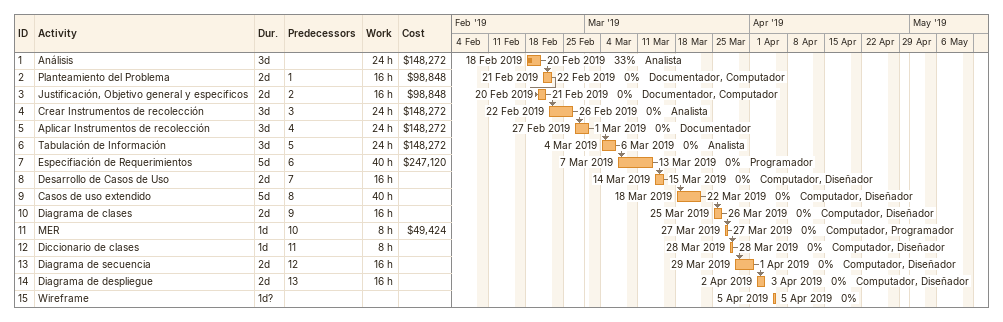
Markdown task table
| ID | Task | Duration | Start | Finish | Predecessors | Resources | % complete | Work (h) | Cost ($) |
|---|---|---|---|---|---|---|---|---|---|
| 1 | Análisis | 3d | 2019-02-18 | 2019-02-20 |  | Analista | 33 | 24 | 148272 |
| 2 | Planteamiento del Problema | 2d | 2019-02-21 | 2019-02-22 | 1 | Documentador, Computador | 0 | 16 | 98848 |
| 3 | Justificación, Objetivo general y especificos | 2d | 2019-02-20 | 2019-02-21 | 2 | Documentador, Computador | 0 | 16 | 98848 |
| 4 | Crear Instrumentos de recolección | 3d | 2019-02-22 | 2019-02-26 | 3 | Analista | 0 | 24 | 148272 |
| 5 | Aplicar Instrumentos de recolección | 3d | 2019-02-27 | 2019-03-01 | 4 | Documentador | 0 | 24 | 148272 |
| 6 | Tabulación de Información | 3d | 2019-03-04 | 2019-03-06 | 5 | Analista | 0 | 24 | 148272 |
| 7 | Especifiación de Requerimientos | 5d | 2019-03-07 | 2019-03-13 | 6 | Programador | 0 | 40 | 247120 |
| 8 | Desarrollo de Casos de Uso | 2d | 2019-03-14 | 2019-03-15 | 7 | Computador, Diseñador | 0 | 16 |  |
| 9 | Casos de uso extendido | 5d | 2019-03-18 | 2019-03-22 | 8 | Computador, Diseñador | 0 | 40 |  |
| 10 | Diagrama de clases | 2d | 2019-03-25 | 2019-03-26 | 9 | Computador, Diseñador | 0 | 16 |  |
| 11 | MER | 1d | 2019-03-27 | 2019-03-27 | 10 | Computador, Programador | 0 | 8 | 49424 |
| 12 | Diccionario de clases | 1d | 2019-03-28 | 2019-03-28 | 11 | Computador, Diseñador | 0 | 8 |  |
| 13 | Diagrama de secuencia | 2d | 2019-03-29 | 2019-04-01 | 12 | Computador, Diseñador | 0 | 16 |  |
| 14 | Diagrama de despliegue | 2d | 2019-04-02 | 2019-04-03 | 13 | Computador, Diseñador | 0 | 16 |  |
| 15 | Wireframe | 1d? | 2019-04-05 | 2019-04-05 |  |  | 0 |  |  |
